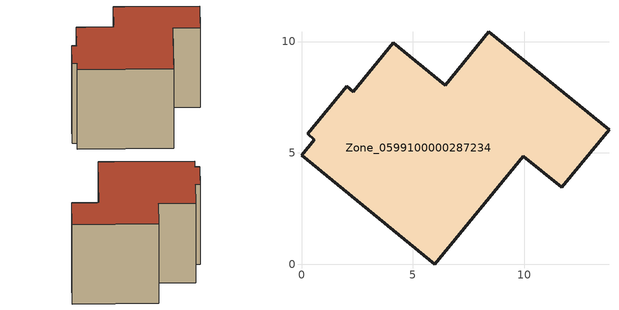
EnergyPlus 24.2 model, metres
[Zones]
Zone_0599100000287234
 floor ground (C_G): 0.28,5.85 2.03,7.99 2.33,7.74 4.13,9.94 6.45,8.04 8.42,10.44 13.81,6.05 11.69,3.46 9.97,4.86 5.99,0 0,4.89 0.58,5.6 z0
 wall outside (C_F): 5.99,0 9.97,4.86 11.69,3.46 13.81,6.05 8.42,10.44 6.45,8.04 4.13,9.94 2.33,7.74 2.03,7.99 0.28,5.85 0.58,5.6 0,4.89 5.99,0 z0:7.48
 roof outside (C_R): 0.28,5.85 0.58,5.6 0,4.89 5.99,0 9.97,4.86 11.69,3.46 13.81,6.05 8.42,10.44 6.45,8.04 4.13,9.94 2.33,7.74 2.03,7.99 z7.48
[BUILDING]
Pand.0599100000287234: North Axis=0; Terrain=City; Loads Convergence Tolerance Value=0.04; Temperature Convergence Tolerance Value=0.4; Solar Distribution=FullExterior; Maximum Number of Warmup Days=25; Minimum Number of Warmup Days=1
[Site:Location]
Rotterdam.The.Hague.AP_ZH_NLD Design_Conditions: Latitude=51.96; Longitude=4.45; Time Zone=1; Elevation=-4.5
[SITE:GROUNDTEMPERATURE:BUILDINGSURFACE]
18, 18, 18, 18, 18, 18, 18, 18, 18, 18, 18, 18
[MATERIAL] Thermal Absorptance=0.9; Solar Absorptance=0.7; Visible Absorptance=0.7
Name | Roughness | Thickness | Conductivity | Density | Specific Heat
G.TC.1946-1964 | MediumSmooth | 0.15 | 1 | 540 | 1210
F.TC.1946-1964 | Rough | 0.3 | 0.857143 | 1920 | 840
R.TC.1946-1964 | MediumRough | 0.2 | 0.235294 | 1500 | 1000
[CONSTRUCTION]
C_G: G.TC.1946-1964
C_F: F.TC.1946-1964
C_R: R.TC.1946-1964
[ZONE]
Zone_0599100000287234: Type=1; Multiplier=1; Ceiling Height=Autocalculate; Volume=Autocalculate; Floor Area=autocalculate; Part of Total Floor Area=Yes
[ZONEINFILTRATION:DESIGNFLOWRATE]
Infil_Zone_0599100000287234: Zone or ZoneList or Space or SpaceList=Zone_0599100000287234; Schedule=AlwaysOn; Design Flow Rate Calculation Method=Flow/Area; Flow Rate per Floor Area=0.003; Constant Term Coefficient=1; Temperature Term Coefficient=0; Velocity Term Coefficient=0; Velocity Squared Term Coefficient=0
[HVACTEMPLATE:ZONE:IDEALLOADSAIRSYSTEM]
Zone_0599100000287234: Maximum Heating Supply Air Temperature=50; Minimum Cooling Supply Air Temperature=13; Maximum Heating Supply Air Humidity Ratio=0.0156; Minimum Cooling Supply Air Humidity Ratio=0.0077; Heating Limit=NoLimit; Cooling Limit=NoLimit; Dehumidification Control Type=ConstantSensibleHeatRatio; Cooling Sensible Heat Ratio=0.7; Dehumidification Setpoint=60; Humidification Control Type=None; Humidification Setpoint=30; Outdoor Air Method=None; Outdoor Air Flow Rate per Person=0.00944; Outdoor Air Flow Rate per Zone Floor Area=0; Outdoor Air Flow Rate per Zone=0; Demand Controlled Ventilation Type=None; Outdoor Air Economizer Type=NoEconomizer; Heat Recovery Type=None; Sensible Heat Recovery Effectiveness=0.7; Latent Heat Recovery Effectiveness=0.65
[ZONECONTROL:THERMOSTAT]
ThermostatControl_Zone_0599100000287234: Zone or ZoneList=Zone_0599100000287234; Control Type Schedule=DualSetpointControlType; Control 1=Thermostat_Zone_0599100000287234; Temperature Difference Between Cutout And Setpoint=0
[THERMOSTATSETPOINT:DUALSETPOINT]
Thermostat_Zone_0599100000287234: Heating Setpoint Temperature Schedule=HeatingSetpoint_Zone_0599100000287234; Cooling Setpoint Temperature Schedule=CoolingSetpoint_Zone_0599100000287234
[SCHEDULE:COMPACT]
HeatingSetpoint_Zone_0599100000287234: Through: 12/31, For: AllDays, Until: 24:00, 21
CoolingSetpoint_Zone_0599100000287234: Through: 12/31, For: AllDays, Until: 24:00, 24
DualSetpointControlType: Through: 12/31, For: AllDays, Until: 24:00, 4
AlwaysOn: Through: 12/31, For: AllDays, Until: 24:00, 1
